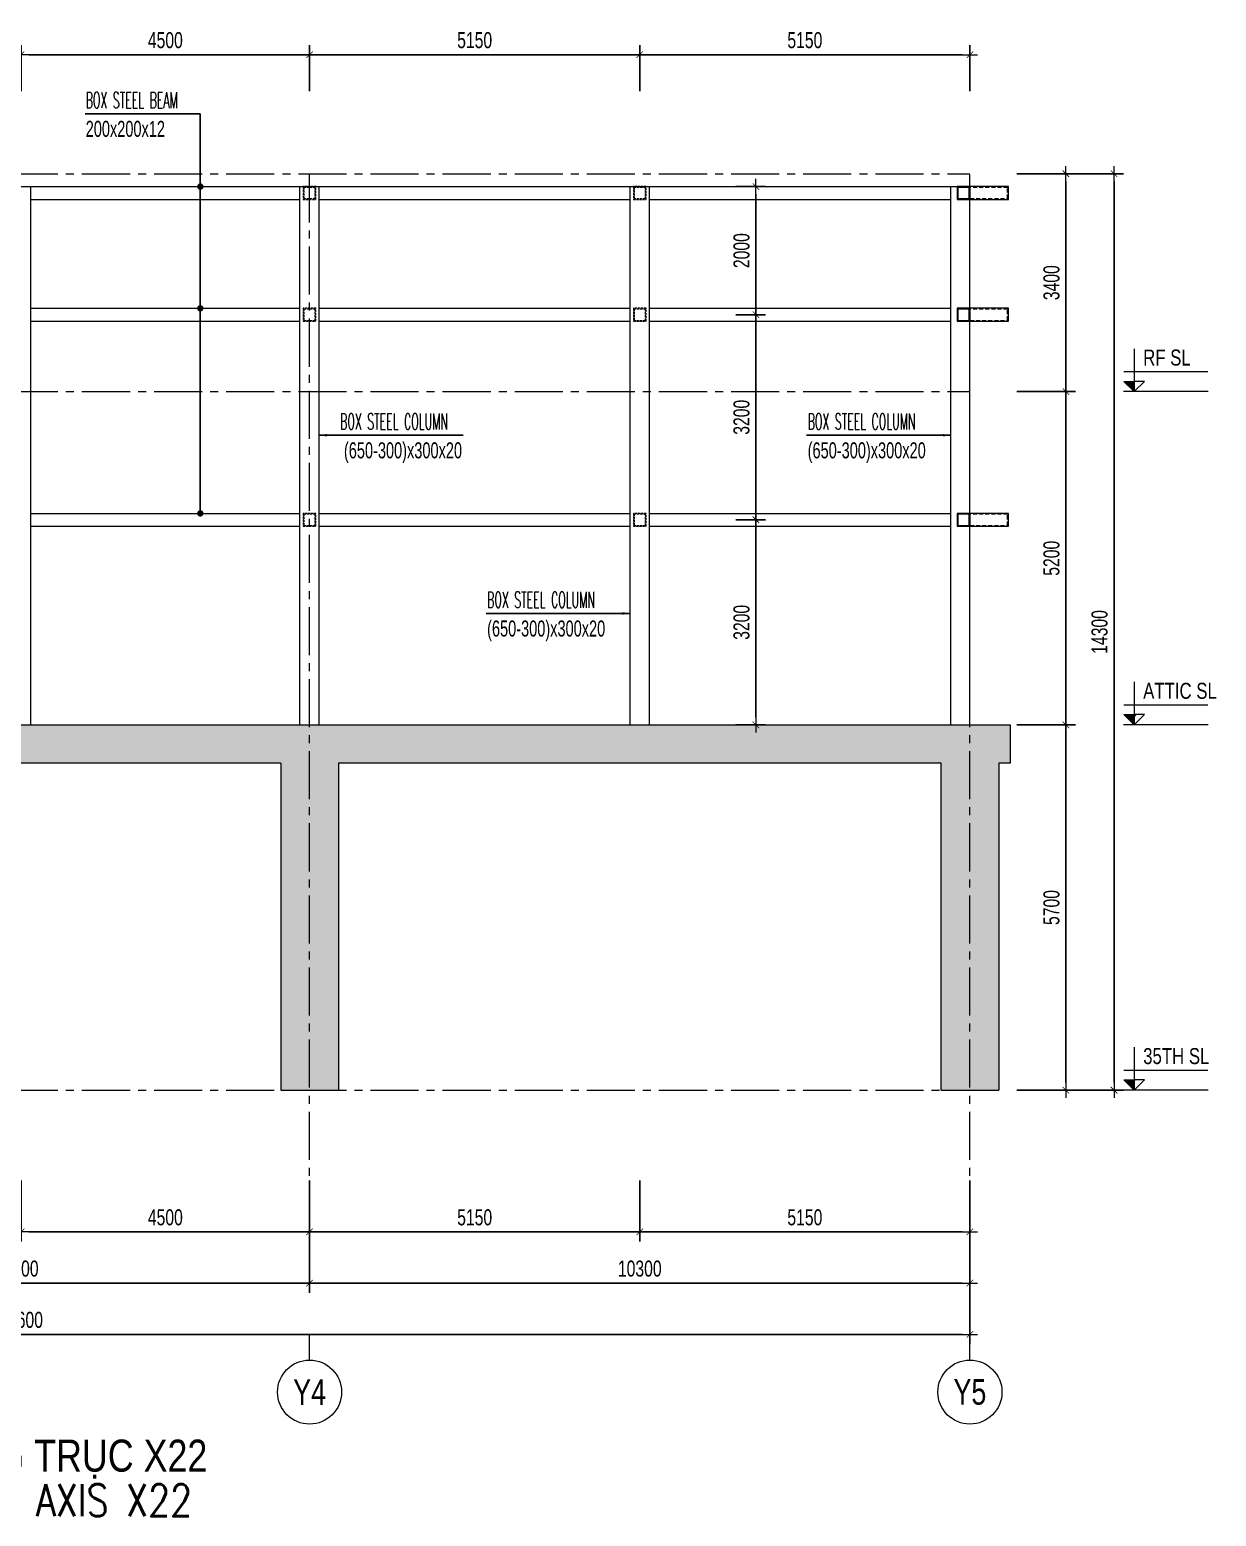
# Model space of a CAD drawing. Header units: millimetres. Extents: x 239606 to 395013, y -27979 to 24335.
# Drawn here: x 376506 to 395013, y 1139 to 24335 of the extents above; entities that cross this region are included whole.
import ezdxf
from ezdxf.enums import TextEntityAlignment as Align

# ---------------------------------------------------------------- set-up
doc = ezdxf.new("R2010")
doc.units = ezdxf.units.MM
doc.linetypes.add('CENTER2', pattern=[1.125, 0.75, -0.125, 0.125, -0.125])
doc.linetypes.add('HIDDEN2', pattern=[4.762499999999999, 3.175, -1.5875])
doc.layers.get('Defpoints').update_dxf_attribs({"color": 151, "lineweight": 9})
for name, color, linetype, lineweight in [('NDC_S_ANNO', 7, 'Continuous', 20), ('NDC_S_AXIS', 5, 'CENTER2', 13), ('NDC_S_CONTINUOUS', 3, 'Continuous', 20), ('NDC_S_DIM', 1, 'Continuous', 15), ('NDC_S_ENG TEXT', 2, 'Continuous', 20), ('NDC_S_ENG TITLE', 3, 'Continuous', 20), ('NDC_S_HATCH MATERIAL', 8, 'Continuous', 13), ('NDC_S_HIDDEN', 8, 'HIDDEN2', 13), ('NDC_S_SLAB', 2, 'Continuous', 20), ('NDC_S_SYMBOL', 1, 'Continuous', 15), ('NDC_S_TEXT SYMBOL', 7, 'Continuous', 20), ('NDC_S_VN TEXT', 7, 'Continuous', 20), ('NDC_S_VN TITLE', 6, 'Continuous', 35)]:
    doc.layers.add(name, color=color, linetype=linetype, lineweight=lineweight)
doc.styles.add('NDC_ANNO', font='', dxfattribs={"width": 0.8})
doc.styles.add('NDC_DIM', font='', dxfattribs={"width": 0.75})
doc.styles.add('NDC_EN TXT', font='romans.shx', dxfattribs={"width": 0.8})
doc.styles.add('NDC_VIE TXT', font='arial.ttf', dxfattribs={"width": 0.8})
doc.styles.get('NDC_ANNO').set_extended_font_data('Dotum')
doc.styles.get('NDC_DIM').set_extended_font_data('Dotum')
doc.dimstyles.new('NDC_dim_100', dxfattribs={"dimscale": 100, "dimtxt": 2.5, "dimasz": 1.2, "dimexe": 1.5, "dimexo": 2.5, "dimgap": 1, "dimtad": 1, "dimdec": 0, "dimzin": 0, "dimdsep": 46, "dimtxsty": 'NDC_DIM', "dimblk": 'DIMMARK', "dimcen": 0.09, "dimdle": 1.2, "dimclrd": 1, "dimclre": 1, "dimclrt": 3, "dimadec": 0, "dimazin": 0, "dimtfac": 1, "dimtdec": 0, "dimtix": 1, "dimtofl": 0, "dimtmove": 0, "dimatfit": 3, "dimfxl": 8, "dimfxlon": 1, "dimtolj": 1, "dimtzin": 0, "dimarcsym": 0})

# ---------------------------------------------------------------- blocks, each defined once
blk = doc.blocks.new('DIMMARK')
at = {"layer": 'NDC_S_DIM', "color": 1}
blk.add_line((-1.5, 0), (1, 0), dxfattribs=at)
at = {"layer": 'NDC_S_DIM', "color": 2, "const_width": 0.1}
blk.add_lwpolyline([(-0.4242640687119285, -0.4242640687119285), (0.4242640687119285, 0.4242640687119285)], dxfattribs=at)
blk = doc.blocks.new('*D40')
at = {"layer": 'Defpoints', "color": 0, "ltscale": 200, "transparency": 16777216}
for p in [(361570.659576489, 6923.913469672407), (391170.6595764891, 6923.913469672407), (391170.6595764891, 3977.077512230375)]:
    blk.add_point(p, dxfattribs=at)
at = {"layer": 'NDC_S_DIM', "color": 1, "lineweight": -2, "ltscale": 200, "transparency": 16777216}
for p, q in [((361570.659576489, 4777.077512230375), (361570.659576489, 3827.077512230375)), ((391170.6595764891, 4777.077512230375), (391170.6595764891, 3827.077512230375)), ((361690.659576489, 3977.077512230375), (391050.6595764891, 3977.077512230375))]:
    blk.add_line(p, q, dxfattribs=at)
at = {"layer": 'NDC_S_DIM', "color": 1, "lineweight": -2, "ltscale": 200, "transparency": 16777216, "xscale": 120, "yscale": 120, "zscale": 120, "rotation": 180}
blk.add_blockref('DIMMARK', (361570.659576489, 3977.077512230375), dxfattribs=at)
at = {"layer": 'NDC_S_DIM', "color": 1, "lineweight": -2, "ltscale": 200, "transparency": 16777216, "xscale": 120, "yscale": 120, "zscale": 120}
blk.add_blockref('DIMMARK', (391170.6595764891, 3977.077512230375), dxfattribs=at)
at = {"layer": 'NDC_S_DIM', "color": 3, "ltscale": 200, "transparency": 16777216, "insert": (376370.6595764891, 4202.247118743265), "char_height": 250, "attachment_point": 5, "style": 'NDC_DIM'}
blk.add_mtext('\\A1;29600', dxfattribs=at)
blk = doc.blocks.new('*D42')
at = {"layer": 'Defpoints', "color": 0, "ltscale": 200, "transparency": 16777216}
for p in [(371870.6595764891, 6923.913469672407), (380870.6595764891, 6923.913469672407), (380870.6595764891, 4777.077512230375)]:
    blk.add_point(p, dxfattribs=at)
at = {"layer": 'NDC_S_DIM', "color": 1, "lineweight": -2, "ltscale": 200, "transparency": 16777216}
for p, q in [((371870.6595764891, 5577.077512230375), (371870.6595764891, 4627.077512230375)), ((380870.6595764891, 5577.077512230375), (380870.6595764891, 4627.077512230375)), ((371990.6595764891, 4777.077512230375), (380750.6595764891, 4777.077512230375))]:
    blk.add_line(p, q, dxfattribs=at)
at = {"layer": 'NDC_S_DIM', "color": 1, "lineweight": -2, "ltscale": 200, "transparency": 16777216, "xscale": 120, "yscale": 120, "zscale": 120, "rotation": 180}
blk.add_blockref('DIMMARK', (371870.6595764891, 4777.077512230375), dxfattribs=at)
at = {"layer": 'NDC_S_DIM', "color": 1, "lineweight": -2, "ltscale": 200, "transparency": 16777216, "xscale": 120, "yscale": 120, "zscale": 120}
blk.add_blockref('DIMMARK', (380870.6595764891, 4777.077512230375), dxfattribs=at)
at = {"layer": 'NDC_S_DIM', "color": 3, "ltscale": 200, "transparency": 16777216, "insert": (376370.6595764891, 5002.247118743265), "char_height": 250, "attachment_point": 5, "style": 'NDC_DIM'}
blk.add_mtext('\\A1;9000', dxfattribs=at)
blk = doc.blocks.new('*D43')
at = {"layer": 'Defpoints', "color": 0, "ltscale": 200, "transparency": 16777216}
for p in [(380870.6595764891, 6923.913469672407), (391170.6595764891, 6923.913469672407), (391170.6595764891, 4777.077512230375)]:
    blk.add_point(p, dxfattribs=at)
at = {"layer": 'NDC_S_DIM', "color": 1, "lineweight": -2, "ltscale": 200, "transparency": 16777216}
for p, q in [((380870.6595764891, 5577.077512230375), (380870.6595764891, 4627.077512230375)), ((391170.6595764891, 5577.077512230375), (391170.6595764891, 4627.077512230375)), ((380990.6595764891, 4777.077512230375), (391050.6595764891, 4777.077512230375))]:
    blk.add_line(p, q, dxfattribs=at)
at = {"layer": 'NDC_S_DIM', "color": 1, "lineweight": -2, "ltscale": 200, "transparency": 16777216, "xscale": 120, "yscale": 120, "zscale": 120, "rotation": 180}
blk.add_blockref('DIMMARK', (380870.6595764891, 4777.077512230375), dxfattribs=at)
at = {"layer": 'NDC_S_DIM', "color": 1, "lineweight": -2, "ltscale": 200, "transparency": 16777216, "xscale": 120, "yscale": 120, "zscale": 120}
blk.add_blockref('DIMMARK', (391170.6595764891, 4777.077512230375), dxfattribs=at)
at = {"layer": 'NDC_S_DIM', "color": 3, "ltscale": 200, "transparency": 16777216, "insert": (386020.6595764891, 5002.247118743265), "char_height": 250, "attachment_point": 5, "style": 'NDC_DIM'}
blk.add_mtext('\\A1;10300', dxfattribs=at)
blk = doc.blocks.new('*U7')
at = {"layer": 'NDC_S_SYMBOL'}
blk.add_line((3.061616997868383e-16, 5), (4.286263797015736e-16, 9), dxfattribs=at)
blk.add_circle((0, 0), 5, dxfattribs=at)
at = {"layer": 'NDC_S_TEXT SYMBOL', "color": 7, "style": 'NDC_ANNO', "width": 0.8}
blk.add_attdef('GRID', text='', height=4, dxfattribs=at).set_placement((0, 0), align=Align.MIDDLE)
blk = doc.blocks.new('*D44')
at = {"layer": 'Defpoints', "color": 0, "ltscale": 100, "transparency": 16777216}
for p in [(391651.2394191764, 13488.05946461955), (392668.2301171768, 13488.05946461955), (391651.2394191764, 7788.05946461955)]:
    blk.add_point(p, dxfattribs=at)
at = {"layer": 'NDC_S_DIM', "color": 1, "lineweight": -2, "ltscale": 100, "transparency": 16777216}
for p, q in [((391901.2394191764, 13488.05946461955), (392818.2301171768, 13488.05946461955)), ((392668.2301171768, 7908.05946461955), (392668.2301171768, 13368.05946461955)), ((391901.2394191764, 7788.05946461955), (392818.2301171768, 7788.05946461955))]:
    blk.add_line(p, q, dxfattribs=at)
at = {"layer": 'NDC_S_DIM', "color": 1, "lineweight": -2, "ltscale": 100, "transparency": 16777216, "xscale": 120, "yscale": 120, "zscale": 120}
for p, rotation in [((392668.2301171768, 13488.05946461955), 90), ((392668.2301171768, 7788.05946461955), 270)]:
    blk.add_blockref('DIMMARK', p, dxfattribs=dict(at, rotation=rotation))
at = {"layer": 'NDC_S_DIM', "color": 3, "ltscale": 100, "transparency": 16777216, "insert": (392443.0605106638, 10638.05946461944), "char_height": 250, "attachment_point": 5, "rotation": 90, "style": 'NDC_DIM'}
blk.add_mtext('\\A1;5700', dxfattribs=at)
blk = doc.blocks.new('*D45')
at = {"layer": 'Defpoints', "color": 0, "ltscale": 100, "transparency": 16777216}
for p in [(391651.2394191764, 18688.05946461955), (392668.2301171768, 18688.05946461955), (391651.2394191764, 13488.05946461955)]:
    blk.add_point(p, dxfattribs=at)
at = {"layer": 'NDC_S_DIM', "color": 1, "lineweight": -2, "ltscale": 100, "transparency": 16777216}
for p, q in [((391901.2394191764, 18688.05946461955), (392818.2301171768, 18688.05946461955)), ((392668.2301171768, 13608.05946461955), (392668.2301171768, 18568.05946461955)), ((391901.2394191764, 13488.05946461955), (392818.2301171768, 13488.05946461955))]:
    blk.add_line(p, q, dxfattribs=at)
at = {"layer": 'NDC_S_DIM', "color": 1, "lineweight": -2, "ltscale": 100, "transparency": 16777216, "xscale": 120, "yscale": 120, "zscale": 120}
for p, rotation in [((392668.2301171768, 18688.05946461955), 90), ((392668.2301171768, 13488.05946461955), 270)]:
    blk.add_blockref('DIMMARK', p, dxfattribs=dict(at, rotation=rotation))
at = {"layer": 'NDC_S_DIM', "color": 3, "ltscale": 100, "transparency": 16777216, "insert": (392443.0605106638, 16088.05946461944), "char_height": 250, "attachment_point": 5, "rotation": 90, "style": 'NDC_DIM'}
blk.add_mtext('\\A1;5200', dxfattribs=at)
blk = doc.blocks.new('*D46')
at = {"layer": 'Defpoints', "color": 0, "ltscale": 100, "transparency": 16777216}
for p in [(391651.2394191764, 22088.05946461955), (392668.2301171768, 22088.05946461955), (391651.2394191764, 18688.05946461955)]:
    blk.add_point(p, dxfattribs=at)
at = {"layer": 'NDC_S_DIM', "color": 1, "lineweight": -2, "ltscale": 100, "transparency": 16777216}
for p, q in [((391901.2394191764, 22088.05946461955), (392818.2301171768, 22088.05946461955)), ((392668.2301171768, 18808.05946461955), (392668.2301171768, 21968.05946461955)), ((391901.2394191764, 18688.05946461955), (392818.2301171768, 18688.05946461955))]:
    blk.add_line(p, q, dxfattribs=at)
at = {"layer": 'NDC_S_DIM', "color": 1, "lineweight": -2, "ltscale": 100, "transparency": 16777216, "xscale": 120, "yscale": 120, "zscale": 120}
for p, rotation in [((392668.2301171768, 22088.05946461955), 90), ((392668.2301171768, 18688.05946461955), 270)]:
    blk.add_blockref('DIMMARK', p, dxfattribs=dict(at, rotation=rotation))
at = {"layer": 'NDC_S_DIM', "color": 3, "ltscale": 100, "transparency": 16777216, "insert": (392443.0605106638, 20388.05946461944), "char_height": 250, "attachment_point": 5, "rotation": 90, "style": 'NDC_DIM'}
blk.add_mtext('\\A1;3400', dxfattribs=at)
blk = doc.blocks.new('*D47')
at = {"layer": 'Defpoints', "color": 0, "ltscale": 100, "transparency": 16777216}
for p in [(391651.2394191764, 22088.05946461955), (393418.2301171769, 22088.05946461955), (391651.2394191764, 7788.05946461955)]:
    blk.add_point(p, dxfattribs=at)
at = {"layer": 'NDC_S_DIM', "color": 1, "lineweight": -2, "ltscale": 100, "transparency": 16777216}
for p, q in [((392618.2301171768, 22088.05946461955), (393568.2301171769, 22088.05946461955)), ((393418.2301171769, 7908.05946461955), (393418.2301171769, 21968.05946461955)), ((392618.2301171768, 7788.05946461955), (393568.2301171769, 7788.05946461955))]:
    blk.add_line(p, q, dxfattribs=at)
at = {"layer": 'NDC_S_DIM', "color": 1, "lineweight": -2, "ltscale": 100, "transparency": 16777216, "xscale": 120, "yscale": 120, "zscale": 120}
for p, rotation in [((393418.2301171769, 22088.05946461955), 90), ((393418.2301171769, 7788.05946461955), 270)]:
    blk.add_blockref('DIMMARK', p, dxfattribs=dict(at, rotation=rotation))
at = {"layer": 'NDC_S_DIM', "color": 3, "ltscale": 100, "transparency": 16777216, "insert": (393193.0605106639, 14938.05946461944), "char_height": 250, "attachment_point": 5, "rotation": 90, "style": 'NDC_DIM'}
blk.add_mtext('\\A1;14300', dxfattribs=at)
blk = doc.blocks.new('kata_block_CT')
at = {"layer": 'NDC_S_ANNO'}
blk.add_hatch(color=3, dxfattribs=at).paths.add_polyline_path([(0, 1.596954857557648), (-1.612010908633238, 1.596954857557648), (0, 0)])
at = {"layer": 'NDC_S_ANNO', "ltscale": 50}
h = blk.add_hatch(dxfattribs=at)
h.set_pattern_fill('ANSI31', color=256, scale=1.406250541793835, style=0)
h.set_pattern_definition([(45.00000000000001, (0, 5.456968210637569e-12), (-3.157122508925224, 3.157122508925225), [])])
h.paths.add_polyline_path([(0, 1.596954857557648), (0, 0), (1.612010908924276, 1.596954857557648)])
for p, q in [((-1.592704896858777, 3.140833880479477), (11.46947077315417, 3.140833880479477)), ((11.56125648126181, 5.456968210637569e-12), (-1.63869572513795, 5.456968210637569e-12))]:
    blk.add_line(p, q, dxfattribs=at)
for points in [[(0, 6.69495074864426), (0, 0)], [(0, 0), (-1.612010908924276, 1.596954857557648), (0, 1.596954857557648)], [(0, 0), (1.612010908924276, 1.596954857557648), (0, 1.596954857557648)]]:
    blk.add_lwpolyline(points, dxfattribs=at)
at = {"layer": 'NDC_S_ANNO', "color": 8, "ltscale": 50}
blk.add_lwpolyline([(0, 0), (-1.612010908633238, 1.596954857557648), (0, 1.596954857557648)], dxfattribs=at)
at = {"layer": 'NDC_S_TEXT SYMBOL', "color": 3, "style": 'NDC_ANNO', "width": 0.8}
blk.add_attdef('CT', (1.409564409346785, 4.068271311703938), '', height=2.5, dxfattribs=at)
blk = doc.blocks.new('Drawing name_symbol')
at = {"layer": 'NDC_S_ENG TITLE', "style": 'NDC_EN TXT', "width": 0.8}
blk.add_attdef('SECTDET1', text='', height=5, dxfattribs=at).set_placement((0, 1.011264427095739), align=Align.CENTER)
at = {"layer": 'NDC_S_TEXT SYMBOL', "lineweight": 25, "style": 'NDC_ANNO', "width": 0.8}
blk.add_attdef('SSCALE', text='', height=2.5, dxfattribs=at).set_placement((0, -3.998868953555331), align=Align.CENTER)
at = {"layer": 'NDC_S_VN TITLE', "style": 'NDC_VIE TXT', "width": 0.8}
blk.add_attdef('SECTDET2', text='', height=5, dxfattribs=at).set_placement((0, 7.970649532882817), align=Align.CENTER)
blk = doc.blocks.new('*D51')
at = {"layer": 'Defpoints', "color": 0, "ltscale": 100, "transparency": 16777216}
for p in [(376370.6595764891, 6923.913469672407), (380870.6595764891, 6923.913469672407), (380870.6595764891, 5577.077512230375)]:
    blk.add_point(p, dxfattribs=at)
at = {"layer": 'NDC_S_DIM', "color": 1, "lineweight": -2, "ltscale": 100, "transparency": 16777216}
for p, q in [((376370.6595764891, 6377.077512230375), (376370.6595764891, 5427.077512230375)), ((380870.6595764891, 6377.077512230375), (380870.6595764891, 5427.077512230375)), ((376490.6595764891, 5577.077512230375), (380750.6595764891, 5577.077512230375))]:
    blk.add_line(p, q, dxfattribs=at)
at = {"layer": 'NDC_S_DIM', "color": 1, "lineweight": -2, "ltscale": 100, "transparency": 16777216, "xscale": 120, "yscale": 120, "zscale": 120, "rotation": 180}
blk.add_blockref('DIMMARK', (376370.6595764891, 5577.077512230375), dxfattribs=at)
at = {"layer": 'NDC_S_DIM', "color": 1, "lineweight": -2, "ltscale": 100, "transparency": 16777216, "xscale": 120, "yscale": 120, "zscale": 120}
blk.add_blockref('DIMMARK', (380870.6595764891, 5577.077512230375), dxfattribs=at)
at = {"layer": 'NDC_S_DIM', "color": 3, "ltscale": 100, "transparency": 16777216, "insert": (378620.6595764891, 5802.247118743265), "char_height": 250, "attachment_point": 5, "style": 'NDC_DIM'}
blk.add_mtext('\\A1;4500', dxfattribs=at)
blk = doc.blocks.new('*D52')
at = {"layer": 'Defpoints', "color": 0, "ltscale": 100, "transparency": 16777216}
for p in [(380870.6595764891, 6923.913469672407), (386020.6595764891, 6923.913469672407), (386020.6595764891, 5577.077512230375)]:
    blk.add_point(p, dxfattribs=at)
at = {"layer": 'NDC_S_DIM', "color": 1, "lineweight": -2, "ltscale": 100, "transparency": 16777216}
for p, q in [((380870.6595764891, 6377.077512230375), (380870.6595764891, 5427.077512230375)), ((386020.6595764891, 6377.077512230375), (386020.6595764891, 5427.077512230375)), ((380990.6595764891, 5577.077512230375), (385900.6595764891, 5577.077512230375))]:
    blk.add_line(p, q, dxfattribs=at)
at = {"layer": 'NDC_S_DIM', "color": 1, "lineweight": -2, "ltscale": 100, "transparency": 16777216, "xscale": 120, "yscale": 120, "zscale": 120, "rotation": 180}
blk.add_blockref('DIMMARK', (380870.6595764891, 5577.077512230375), dxfattribs=at)
at = {"layer": 'NDC_S_DIM', "color": 1, "lineweight": -2, "ltscale": 100, "transparency": 16777216, "xscale": 120, "yscale": 120, "zscale": 120}
blk.add_blockref('DIMMARK', (386020.6595764891, 5577.077512230375), dxfattribs=at)
at = {"layer": 'NDC_S_DIM', "color": 3, "ltscale": 100, "transparency": 16777216, "insert": (383445.6595764891, 5802.247118743265), "char_height": 250, "attachment_point": 5, "style": 'NDC_DIM'}
blk.add_mtext('\\A1;5150', dxfattribs=at)
blk = doc.blocks.new('*D53')
at = {"layer": 'Defpoints', "color": 0, "ltscale": 100, "transparency": 16777216}
for p in [(386020.6595764891, 6923.913469672407), (391170.6595764891, 6923.913469672407), (391170.6595764891, 5577.077512230375)]:
    blk.add_point(p, dxfattribs=at)
at = {"layer": 'NDC_S_DIM', "color": 1, "lineweight": -2, "ltscale": 100, "transparency": 16777216}
for p, q in [((386020.6595764891, 6377.077512230375), (386020.6595764891, 5427.077512230375)), ((391170.6595764891, 6377.077512230375), (391170.6595764891, 5427.077512230375)), ((386140.6595764891, 5577.077512230375), (391050.6595764891, 5577.077512230375))]:
    blk.add_line(p, q, dxfattribs=at)
at = {"layer": 'NDC_S_DIM', "color": 1, "lineweight": -2, "ltscale": 100, "transparency": 16777216, "xscale": 120, "yscale": 120, "zscale": 120, "rotation": 180}
blk.add_blockref('DIMMARK', (386020.6595764891, 5577.077512230375), dxfattribs=at)
at = {"layer": 'NDC_S_DIM', "color": 1, "lineweight": -2, "ltscale": 100, "transparency": 16777216, "xscale": 120, "yscale": 120, "zscale": 120}
blk.add_blockref('DIMMARK', (391170.6595764891, 5577.077512230375), dxfattribs=at)
at = {"layer": 'NDC_S_DIM', "color": 3, "ltscale": 100, "transparency": 16777216, "insert": (388595.6595764891, 5802.247118743265), "char_height": 250, "attachment_point": 5, "style": 'NDC_DIM'}
blk.add_mtext('\\A1;5150', dxfattribs=at)
blk = doc.blocks.new('*D54')
at = {"layer": 'Defpoints', "color": 0, "ltscale": 100, "transparency": 16777216}
for p in [(387270.1201986858, 16688.05946461956), (387833.266619965, 16688.05946461956), (387270.1201986858, 13488.05946461956)]:
    blk.add_point(p, dxfattribs=at)
at = {"layer": 'NDC_S_DIM', "color": 1, "lineweight": -2, "ltscale": 100, "transparency": 16777216}
for p, q in [((387520.1201986858, 16688.05946461956), (387983.266619965, 16688.05946461956)), ((387833.266619965, 13608.05946461956), (387833.266619965, 16568.05946461956)), ((387520.1201986858, 13488.05946461956), (387983.266619965, 13488.05946461956))]:
    blk.add_line(p, q, dxfattribs=at)
at = {"layer": 'NDC_S_DIM', "color": 1, "lineweight": -2, "ltscale": 100, "transparency": 16777216, "xscale": 120, "yscale": 120, "zscale": 120}
for p, rotation in [((387833.266619965, 16688.05946461956), 90), ((387833.266619965, 13488.05946461956), 270)]:
    blk.add_blockref('DIMMARK', p, dxfattribs=dict(at, rotation=rotation))
at = {"layer": 'NDC_S_DIM', "color": 3, "ltscale": 100, "transparency": 16777216, "insert": (387608.097013452, 15088.05946461945), "char_height": 250, "attachment_point": 5, "rotation": 90, "style": 'NDC_DIM'}
blk.add_mtext('\\A1;3200', dxfattribs=at)
blk = doc.blocks.new('*D55')
at = {"layer": 'Defpoints', "color": 0, "ltscale": 100, "transparency": 16777216}
for p in [(387270.1201986858, 19888.05946461955), (387833.2666199651, 19888.05946461955), (387270.1201986858, 16688.05946461956)]:
    blk.add_point(p, dxfattribs=at)
at = {"layer": 'NDC_S_DIM', "color": 1, "lineweight": -2, "ltscale": 100, "transparency": 16777216}
for p, q in [((387520.1201986858, 19888.05946461955), (387983.2666199651, 19888.05946461955)), ((387833.2666199651, 16808.05946461956), (387833.2666199651, 19768.05946461955)), ((387520.1201986858, 16688.05946461956), (387983.2666199651, 16688.05946461956))]:
    blk.add_line(p, q, dxfattribs=at)
at = {"layer": 'NDC_S_DIM', "color": 1, "lineweight": -2, "ltscale": 100, "transparency": 16777216, "xscale": 120, "yscale": 120, "zscale": 120}
for p, rotation in [((387833.2666199651, 19888.05946461955), 90), ((387833.2666199651, 16688.05946461956), 270)]:
    blk.add_blockref('DIMMARK', p, dxfattribs=dict(at, rotation=rotation))
at = {"layer": 'NDC_S_DIM', "color": 3, "ltscale": 100, "transparency": 16777216, "insert": (387608.0970134521, 18288.05946461944), "char_height": 250, "attachment_point": 5, "rotation": 90, "style": 'NDC_DIM'}
blk.add_mtext('\\A1;3200', dxfattribs=at)
blk = doc.blocks.new('*D56')
at = {"layer": 'Defpoints', "color": 0, "ltscale": 100, "transparency": 16777216}
for p in [(387270.1201986858, 21888.05946461956), (387833.2666199652, 21888.05946461956), (387270.1201986858, 19888.05946461956)]:
    blk.add_point(p, dxfattribs=at)
at = {"layer": 'NDC_S_DIM', "color": 1, "lineweight": -2, "ltscale": 100, "transparency": 16777216}
for p, q in [((387520.1201986858, 21888.05946461956), (387983.2666199652, 21888.05946461956)), ((387833.2666199652, 20008.05946461956), (387833.2666199652, 21768.05946461956)), ((387520.1201986858, 19888.05946461956), (387983.2666199652, 19888.05946461956))]:
    blk.add_line(p, q, dxfattribs=at)
at = {"layer": 'NDC_S_DIM', "color": 1, "lineweight": -2, "ltscale": 100, "transparency": 16777216, "xscale": 120, "yscale": 120, "zscale": 120}
for p, rotation in [((387833.2666199652, 21888.05946461956), 90), ((387833.2666199652, 19888.05946461956), 270)]:
    blk.add_blockref('DIMMARK', p, dxfattribs=dict(at, rotation=rotation))
at = {"layer": 'NDC_S_DIM', "color": 3, "ltscale": 100, "transparency": 16777216, "insert": (387608.0970134523, 20888.05946461944), "char_height": 250, "attachment_point": 5, "rotation": 90, "style": 'NDC_DIM'}
blk.add_mtext('\\A1;2000', dxfattribs=at)
blk = doc.blocks.new('*D60')
at = {"layer": 'Defpoints', "color": 0, "ltscale": 100, "transparency": 16777216}
for p in [(380870.6595764891, 23946.18287685138), (376370.6595764891, 23125.72427035074), (380870.6595764891, 23125.72427035074)]:
    blk.add_point(p, dxfattribs=at)
at = {"layer": 'NDC_S_DIM', "color": 1, "lineweight": -2, "ltscale": 100, "transparency": 16777216}
for p, q in [((376370.6595764891, 23375.72427035074), (376370.6595764891, 24096.18287685138)), ((376490.6595764891, 23946.18287685138), (380750.6595764891, 23946.18287685138)), ((380870.6595764891, 23375.72427035074), (380870.6595764891, 24096.18287685138))]:
    blk.add_line(p, q, dxfattribs=at)
at = {"layer": 'NDC_S_DIM', "color": 1, "lineweight": -2, "ltscale": 100, "transparency": 16777216, "xscale": 120, "yscale": 120, "zscale": 120, "rotation": 180}
blk.add_blockref('DIMMARK', (376370.6595764891, 23946.18287685138), dxfattribs=at)
at = {"layer": 'NDC_S_DIM', "color": 1, "lineweight": -2, "ltscale": 100, "transparency": 16777216, "xscale": 120, "yscale": 120, "zscale": 120}
blk.add_blockref('DIMMARK', (380870.6595764891, 23946.18287685138), dxfattribs=at)
at = {"layer": 'NDC_S_DIM', "color": 3, "ltscale": 100, "transparency": 16777216, "insert": (378620.6595764891, 24171.35248336427), "char_height": 250, "attachment_point": 5, "style": 'NDC_DIM'}
blk.add_mtext('\\A1;4500', dxfattribs=at)
blk = doc.blocks.new('*D61')
at = {"layer": 'Defpoints', "color": 0, "ltscale": 100, "transparency": 16777216}
for p in [(386020.6595764891, 23946.18287685138), (380870.6595764891, 23125.72427035074), (386020.6595764891, 23125.72427035074)]:
    blk.add_point(p, dxfattribs=at)
at = {"layer": 'NDC_S_DIM', "color": 1, "lineweight": -2, "ltscale": 100, "transparency": 16777216}
for p, q in [((380870.6595764891, 23375.72427035074), (380870.6595764891, 24096.18287685138)), ((380990.6595764891, 23946.18287685138), (385900.6595764891, 23946.18287685138)), ((386020.6595764891, 23375.72427035074), (386020.6595764891, 24096.18287685138))]:
    blk.add_line(p, q, dxfattribs=at)
at = {"layer": 'NDC_S_DIM', "color": 1, "lineweight": -2, "ltscale": 100, "transparency": 16777216, "xscale": 120, "yscale": 120, "zscale": 120, "rotation": 180}
blk.add_blockref('DIMMARK', (380870.6595764891, 23946.18287685138), dxfattribs=at)
at = {"layer": 'NDC_S_DIM', "color": 1, "lineweight": -2, "ltscale": 100, "transparency": 16777216, "xscale": 120, "yscale": 120, "zscale": 120}
blk.add_blockref('DIMMARK', (386020.6595764891, 23946.18287685138), dxfattribs=at)
at = {"layer": 'NDC_S_DIM', "color": 3, "ltscale": 100, "transparency": 16777216, "insert": (383445.6595764891, 24171.35248336427), "char_height": 250, "attachment_point": 5, "style": 'NDC_DIM'}
blk.add_mtext('\\A1;5150', dxfattribs=at)
blk = doc.blocks.new('*D62')
at = {"layer": 'Defpoints', "color": 0, "ltscale": 100, "transparency": 16777216}
for p in [(391170.6595764891, 23946.18287685138), (386020.6595764891, 23125.72427035074), (391170.6595764891, 23125.72427035074)]:
    blk.add_point(p, dxfattribs=at)
at = {"layer": 'NDC_S_DIM', "color": 1, "lineweight": -2, "ltscale": 100, "transparency": 16777216}
for p, q in [((386020.6595764891, 23375.72427035074), (386020.6595764891, 24096.18287685138)), ((386140.6595764891, 23946.18287685138), (391050.6595764891, 23946.18287685138)), ((391170.6595764891, 23375.72427035074), (391170.6595764891, 24096.18287685138))]:
    blk.add_line(p, q, dxfattribs=at)
at = {"layer": 'NDC_S_DIM', "color": 1, "lineweight": -2, "ltscale": 100, "transparency": 16777216, "xscale": 120, "yscale": 120, "zscale": 120, "rotation": 180}
blk.add_blockref('DIMMARK', (386020.6595764891, 23946.18287685138), dxfattribs=at)
at = {"layer": 'NDC_S_DIM', "color": 1, "lineweight": -2, "ltscale": 100, "transparency": 16777216, "xscale": 120, "yscale": 120, "zscale": 120}
blk.add_blockref('DIMMARK', (391170.6595764891, 23946.18287685138), dxfattribs=at)
at = {"layer": 'NDC_S_DIM', "color": 3, "ltscale": 100, "transparency": 16777216, "insert": (388595.6595764891, 24171.35248336427), "char_height": 250, "attachment_point": 5, "style": 'NDC_DIM'}
blk.add_mtext('\\A1;5150', dxfattribs=at)

msp = doc.modelspace()

# ---------------------------------------------------------------- hatches: boundary and pattern name
at = {"layer": 'NDC_S_HATCH MATERIAL', "ltscale": 100}
h = msp.add_hatch(dxfattribs=at)
h.set_pattern_fill('BT-01', color=256, scale=50, pattern_type=2)
h.set_pattern_definition([(49.99999999999999, (29084.11664008582, 0), (358.6300913003767, -31.37606749129755), [37.5, -412.5]), (355, (29084.11664008582, 0), (-69.3756668065, 376.0960668500059), [30, -330]), (100.4514, (29114.00248008582, -2.61467), (289.2546908570108, 344.7197710304768), [31.870095, -350.571056]), (46.18420000000002, (29084.11664008582, 100), (533.6205243128222, -82.75950716450905), [56.24999999999996, -618.7499999999994]), (96.6356, (29128.58501258582, 93.1033465), (467.3313527743517, 487.0589354502209), [47.805144, -525.8565]), (351.1842, (29084.11664008582, 100), (467.3309725668136, 487.0593004626623), [45, -495]), (21, (29134.11664008582, 75), (298.4535260592309, -201.3094453326694), [37.5, -412.5]), (326.0000000000001, (29134.11664008582, 75), (121.6576659607909, 362.5750225234265), [30, -330]), (71.4514, (29158.98775658582, 58.224197), (420.111314290745, 161.2652483549762), [31.870095, -350.571056]), (37.50000000000001, (29084.11664008582, 0), (6.079927658645334, 166.4469269156558), [0, -326, 0, -335, 0, -331.25]), (7.499999999999999, (29084.11664008582, 0), (131.5347687210743, 197.2058559411801), [0, -191, 0, -318.5, 0, -126.25]), (327.5, (28972.61664008582, 0), (266.9112180862045, -11.27743586718988), [0, -125, 0, -390, 0, -517.5]), (317.5, (28922.61664008582, 0), (291.5930846711931, 50.05249116615887), [0, -162.5, 0, -259, 0, -367.5]), (45, (29084.11664008582, 0), (-150.2601910021413, 150.2601910021414), []), (45, (29084.11664008582, 61.25000000000001), (-150.2601910021413, 150.2601910021414), [])])
h.paths.add_polyline_path([(372320.6595764891, 12888.05946461955), (380420.6595764891, 12888.05946461955), (380420.6595764891, 7788.05946461955), (381320.6595764891, 7788.059464619549), (381320.6595764891, 12888.05946461955), (390720.6595764891, 12888.05946461955), (390720.6595764891, 7788.05946461955), (391620.6595764891, 7788.05946461955), (391620.6595764891, 12888.05946461955), (391800.6595764891, 12888.05946461955), (391800.6595764891, 13488.05946461955), (360940.659576489, 13488.05946461955), (360940.659576489, 12888.05946461955), (361120.6595764889, 12888.05946461955), (361120.6595764889, 7788.059464619546), (362020.6595764889, 7788.059464619545), (362020.6595764889, 12888.05946461955), (371420.6595764891, 12888.05946461955), (371420.6595764891, 7788.059464619546), (372320.6595764891, 7788.059464619548)])

# ---------------------------------------------------------------- linework, layer by layer
at = {"layer": 'NDC_S_AXIS', "ltscale": 1000}
for p, q in [((361570.659576489, 22088.05946461955), (391170.6595764891, 22088.05946461955)), ((380870.6595764891, 5577.077512230375), (380870.6595764891, 22088.05946461955)), ((391170.6595764891, 5577.077512230375), (391170.6595764891, 22088.05946461955)), ((361570.659576489, 18688.05946461955), (391170.6595764891, 18688.05946461955)), ((361570.659576489, 13488.05946461955), (391170.6595764891, 13488.05946461955)), ((361570.659576489, 7788.059464619546), (391170.6595764891, 7788.059464619546))]:
    msp.add_line(p, q, dxfattribs=at)
at = {"layer": 'NDC_S_CONTINUOUS', "ltscale": 100}
for p, q in [((361570.659576489, 21888.05946461955), (391170.6595764891, 21888.05946461955)), ((376520.6595764891, 13488.05946461954), (376520.6595764891, 21888.05946461955)), ((380720.6595764891, 13488.05946461954), (380720.6595764889, 21888.05946461955)), ((381020.6595764891, 13488.05946461954), (381020.6595764889, 21888.05946461955)), ((385870.6595764891, 13488.05946461954), (385870.6595764893, 21888.05946461955)), ((386170.6595764891, 13488.05946461954), (386170.6595764891, 21888.05946461955)), ((390870.6595764891, 13488.05946461954), (390870.6595764888, 21888.05946461955)), ((391170.6595764891, 13488.05946461954), (391170.6595764891, 21888.05946461955)), ((380420.6595764891, 12888.05946461955), (380420.6595764891, 7788.059464619546)), ((381320.6595764891, 12888.05946461955), (381320.6595764891, 7788.059464619546)), ((391620.6595764891, 12888.05946461955), (391620.6595764891, 7788.05946461955)), ((380420.659576489, 7788.05946461955), (381320.6595764891, 7788.059464619549)), ((390720.6595764891, 7788.05946461955), (391620.6595764891, 7788.05946461955))]:
    msp.add_line(p, q, dxfattribs=at)
for points in [[(361120.659576489, 12888.05946461955), (360940.659576489, 12888.05946461955), (360940.659576489, 13488.05946461955), (391800.6595764891, 13488.05946461955), (391800.6595764891, 12888.05946461955), (391620.6595764891, 12888.05946461955)], [(380420.6595764891, 12888.05946461955), (372320.6595764891, 12888.05946461955)], [(390720.6595764891, 7788.059464619546), (390720.6595764891, 12888.05946461955), (381320.6595764891, 12888.05946461955)]]:
    msp.add_lwpolyline(points, dxfattribs=at)
at = {"layer": 'NDC_S_ENG TEXT', "ltscale": 100}
for p, q in [((376520.6595764891, 21688.05946461954), (380720.6595764889, 21688.05946461954)), ((381020.6595764889, 21688.05946461954), (385870.6595764893, 21688.05946461954)), ((386170.6595764891, 21688.05946461954), (390870.6595764888, 21688.05946461954))]:
    msp.add_line(p, q, dxfattribs=at)
at = {"layer": 'NDC_S_HATCH MATERIAL', "ltscale": 1000}
for points in [[(391170.6595764891, 21688.05946461955), (391770.6595764891, 21688.05946461955), (391770.6595764891, 21888.05946461955), (391170.6595764891, 21888.05946461955)], [(391170.6595764891, 19788.05946461955), (391770.6595764891, 19788.05946461955), (391770.6595764891, 19988.05946461955), (391170.6595764891, 19988.05946461955)], [(391170.6595764891, 16588.05946462014), (391770.6595764891, 16588.05946462014), (391770.6595764891, 16788.05946462014), (391170.6595764891, 16788.05946462014)]]:
    msp.add_lwpolyline(points, close=True, dxfattribs=at)
at = {"layer": 'NDC_S_HIDDEN', "ltscale": 10, "elevation": -1.410320197076039e-09}
for points in [[(380770.6595764891, 21688.05946461997), (380970.6595764891, 21688.05946461997), (380970.6595764891, 21888.05946461997), (380770.6595764891, 21888.05946461997)], [(380782.6595764891, 21700.05946461997), (380958.6595764891, 21700.05946461997), (380958.6595764891, 21876.05946461997), (380782.6595764891, 21876.05946461997)], [(385920.6595764893, 21688.05946461918), (386120.6595764893, 21688.05946461918), (386120.6595764893, 21888.05946461918), (385920.6595764893, 21888.05946461918)], [(385932.6595764893, 21700.05946461918), (386108.6595764893, 21700.05946461918), (386108.6595764893, 21876.05946461918), (385932.6595764893, 21876.05946461918)], [(380770.6595764891, 19788.05946461998), (380970.6595764891, 19788.05946461998), (380970.6595764891, 19988.05946461998), (380770.6595764891, 19988.05946461998)], [(380782.6595764891, 19800.05946461998), (380958.6595764891, 19800.05946461998), (380958.6595764891, 19976.05946461998), (380782.6595764891, 19976.05946461998)], [(385920.6595764893, 19788.05946461918), (386120.6595764893, 19788.05946461918), (386120.6595764893, 19988.05946461918), (385920.6595764893, 19988.05946461918)], [(385932.6595764893, 19800.05946461918), (386108.6595764893, 19800.05946461918), (386108.6595764893, 19976.05946461918), (385932.6595764893, 19976.05946461918)], [(380770.6595764891, 16588.05946461998), (380970.6595764891, 16588.05946461998), (380970.6595764891, 16788.05946461998), (380770.6595764891, 16788.05946461998)], [(380782.6595764891, 16600.05946461998), (380958.6595764891, 16600.05946461998), (380958.6595764891, 16776.05946461998), (380782.6595764891, 16776.05946461998)], [(385920.6595764893, 16588.05946461918), (386120.6595764893, 16588.05946461918), (386120.6595764893, 16788.05946461918), (385920.6595764893, 16788.05946461918)], [(385932.6595764893, 16600.05946461918), (386108.6595764893, 16600.05946461918), (386108.6595764893, 16776.05946461918), (385932.6595764893, 16776.05946461918)]]:
    msp.add_lwpolyline(points, close=True, dxfattribs=at)
at = {"layer": 'NDC_S_HIDDEN', "ltscale": 20}
for points in [[(391170.6595764891, 21700.05946461955), (391758.6595764891, 21700.05946461955), (391758.6595764891, 21876.05946461955), (391170.6595764891, 21876.05946461955)], [(391170.6595764891, 19800.05946461955), (391758.6595764891, 19800.05946461955), (391758.6595764891, 19976.05946461955), (391170.6595764891, 19976.05946461955)], [(391170.6595764891, 16600.05946462014), (391758.6595764891, 16600.05946462014), (391758.6595764891, 16776.05946462014), (391170.6595764891, 16776.05946462014)]]:
    msp.add_lwpolyline(points, close=True, dxfattribs=at)
at = {"layer": 'NDC_S_SLAB', "ltscale": 1000}
for p, q in [((376520.6595764891, 19988.05946461956), (380720.6595764889, 19988.05946461956)), ((381020.6595764889, 19988.05946461956), (385870.6595764892, 19988.05946461956)), ((386170.6595764891, 19988.05946461956), (390870.6595764889, 19988.05946461955)), ((376520.6595764891, 19788.05946461957), (380720.6595764889, 19788.05946461957)), ((381020.6595764889, 19788.05946461957), (385870.6595764892, 19788.05946461957)), ((386170.6595764891, 19788.05946461957), (390870.6595764889, 19788.05946461958)), ((376520.6595764891, 16788.05946461956), (380720.6595764891, 16788.05946461956)), ((381020.6595764891, 16788.05946461956), (385870.6595764892, 16788.05946461956)), ((386170.6595764891, 16788.05946461956), (390870.659576489, 16788.05946461956)), ((376520.6595764891, 16588.05946461955), (380720.6595764891, 16588.05946461955)), ((381020.6595764891, 16588.05946461955), (385870.6595764892, 16588.05946461955)), ((386170.6595764891, 16588.05946461955), (390870.659576489, 16588.05946461955))]:
    msp.add_line(p, q, dxfattribs=at)
for points in [[(390970.6595764891, 21688.05946461955), (391170.6595764891, 21688.05946461955), (391170.6595764891, 21888.05946461955), (390970.6595764891, 21888.05946461955)], [(390982.6595764891, 21700.05946461955), (391158.6595764891, 21700.05946461955), (391158.6595764891, 21876.05946461955), (390982.6595764891, 21876.05946461955)], [(390970.6595764891, 19788.05946461955), (391170.6595764891, 19788.05946461955), (391170.6595764891, 19988.05946461955), (390970.6595764891, 19988.05946461955)], [(390982.6595764891, 19800.05946461955), (391158.6595764891, 19800.05946461955), (391158.6595764891, 19976.05946461955), (390982.6595764891, 19976.05946461955)], [(390970.6595764891, 16588.05946461956), (391170.6595764891, 16588.05946461956), (391170.6595764891, 16788.05946461956), (390970.6595764891, 16788.05946461956)], [(390982.6595764891, 16600.05946461956), (391158.6595764891, 16600.05946461956), (391158.6595764891, 16776.05946461956), (390982.6595764891, 16776.05946461956)]]:
    msp.add_lwpolyline(points, close=True, dxfattribs=at)

# ---------------------------------------------------------------- block references
at = {"layer": 'NDC_S_ANNO'}
ref = msp.add_blockref('Drawing name_symbol', (376320.9162428294, 1037.850583438194), dxfattribs=dict(at, xscale=100, yscale=100, zscale=100))
ref.add_attrib('SECTDET1', 'ELEVATION AXIS X22', dxfattribs={"layer": 'NDC_S_ENG TITLE', "height": 499.9999999999999, "style": 'NDC_EN TXT', "width": 0.7999999999999999}).set_placement((376320.9162428294, 1138.977026147768), align=Align.CENTER)
ref.add_attrib('SECTDET2', 'MẶT ĐỨNG TRỤC X22', dxfattribs={"layer": 'NDC_S_VN TITLE', "height": 499.9999999999999, "style": 'NDC_VIE TXT', "width": 0.7999999999999999}).set_placement((376320.9162428294, 1834.915536726476), align=Align.CENTER)
at = {"layer": 'NDC_S_AXIS', "xscale": 100, "yscale": 100, "zscale": 100}
for p, values in [((380870.6595764891, 3077.077512230375), {'GRID': 'Y4'}), ((391170.6595764891, 3077.07751223036), {'GRID': 'Y5'})]:
    msp.add_blockref('*U7', p, dxfattribs=at).add_auto_attribs(values)
at = {"layer": 'NDC_S_VN TEXT', "xscale": 100, "yscale": 100, "zscale": 100}
for p, values in [((393732.09968969, 18688.059464619), {'CT': 'RF SL'}), ((393732.09968969, 13488.059464619), {'CT': 'ATTIC SL'}), ((393732.09968969, 7788.059464619), {'CT': '35TH SL'})]:
    msp.add_blockref('kata_block_CT', p, dxfattribs=at).add_auto_attribs(values)

# ---------------------------------------------------------------- texts
at = {"layer": 'NDC_S_ENG TEXT'}
for s, style, width, p in [('BOX STEEL BEAM', 'NDC_EN TXT', 0.5, (377378.4338498711, 23112.83488731624)), ('200x200x12', 'NDC_VIE TXT', 0.65, (377378.4338498711, 22663.80267522032)), ('BOX STEEL COLUMN', 'NDC_EN TXT', 0.5, (381346.9208735436, 18096.27995126153)), ('BOX STEEL COLUMN', 'NDC_EN TXT', 0.5, (388639.6363746728, 18096.27995126193)), ('(650-300)x300x20', 'NDC_VIE TXT', 0.65, (381406.2104044992, 17647.24773916561)), ('(650-300)x300x20', 'NDC_VIE TXT', 0.65, (388639.6363746728, 17647.24773916601)), ('BOX STEEL COLUMN', 'NDC_EN TXT', 0.5, (383639.6363746729, 15315.88433809613)), ('(650-300)x300x20', 'NDC_VIE TXT', 0.65, (383639.6363746729, 14866.85212600021))]:
    msp.add_text(s, height=250, dxfattribs=dict(at, style=style, width=width)).set_placement(p)

# ---------------------------------------------------------------- dimensions: what is measured, and where the dimension line sits
at = {"layer": 'NDC_S_DIM', "ltscale": 100}
for base, p1, p2, picture, middle in [((380870.6595764891, 23946.18287685138), (376370.6595764891, 23125.72427035074), (380870.6595764891, 23125.72427035074), '*D60', (378620.6595764891, 24171.35248336427)), ((386020.6595764891, 23946.18287685138), (380870.6595764891, 23125.72427035074), (386020.6595764891, 23125.72427035074), '*D61', (383445.6595764891, 24171.35248336427)), ((391170.6595764891, 23946.18287685138), (386020.6595764891, 23125.72427035074), (391170.6595764891, 23125.72427035074), '*D62', (388595.6595764891, 24171.35248336427)), ((380870.6595764891, 5577.077512230375), (376370.6595764891, 6923.913469672407), (380870.6595764891, 6923.913469672407), '*D51', (378620.6595764891, 5802.247118743265)), ((386020.6595764891, 5577.077512230375), (380870.6595764891, 6923.913469672407), (386020.6595764891, 6923.913469672407), '*D52', (383445.6595764891, 5802.247118743265)), ((391170.6595764891, 5577.077512230375), (386020.6595764891, 6923.913469672407), (391170.6595764891, 6923.913469672407), '*D53', (388595.6595764891, 5802.247118743265))]:
    dim = msp.add_linear_dim(base=base, p1=p1, p2=p2, dimstyle='NDC_dim_100', override={"dimtmove": 1}, dxfattribs=at)
    dim.commit()
    dim.dimension.update_dxf_attribs({"geometry": picture, "text_midpoint": middle})
for base, p1, p2, picture, middle in [((392668.2301171768, 22088.05946461955), (391651.2394191762, 18688.05946461955), (391651.2394191762, 22088.05946461955), '*D46', (392443.0605106638, 20388.05946461944)), ((392668.2301171768, 18688.05946461955), (391651.2394191762, 13488.05946461955), (391651.2394191762, 18688.05946461955), '*D45', (392443.0605106638, 16088.05946461944))]:
    dim = msp.add_linear_dim(base=base, p1=p1, p2=p2, angle=90, dimstyle='NDC_dim_100', override={"dimtmove": 1}, dxfattribs=at)
    dim.commit()
    dim.dimension.update_dxf_attribs({"geometry": picture, "text_midpoint": middle})
for base, p1, p2, picture, middle in [((393418.2301171769, 22088.05946461955), (391651.2394191762, 7788.059464619546), (391651.2394191762, 22088.05946461955), '*D47', (393193.0605106639, 14938.05946461944)), ((387833.2666199652, 21888.05946461956), (387270.1201986857, 19888.05946461955), (387270.1201986857, 21888.05946461955), '*D56', (387608.0970134523, 20888.05946461944)), ((387833.2666199651, 19888.05946461955), (387270.1201986857, 16688.05946461955), (387270.1201986857, 19888.05946461954), '*D55', (387608.0970134521, 18288.05946461944)), ((387833.266619965, 16688.05946461956), (387270.1201986857, 13488.05946461955), (387270.1201986857, 16688.05946461955), '*D54', (387608.097013452, 15088.05946461945)), ((392668.2301171768, 13488.05946461955), (391651.2394191762, 7788.059464619546), (391651.2394191762, 13488.05946461955), '*D44', (392443.0605106638, 10638.05946461944))]:
    dim = msp.add_linear_dim(base=base, p1=p1, p2=p2, angle=90, dimstyle='NDC_dim_100', dxfattribs=at)
    dim.commit()
    dim.dimension.update_dxf_attribs({"geometry": picture, "text_midpoint": middle})
at = {"layer": 'NDC_S_DIM', "ltscale": 200}
for base, p1, p2, picture, middle in [((391170.6595764891, 3977.077512230375), (361570.659576489, 6923.913469672407), (391170.6595764891, 6923.913469672407), '*D40', (376370.6595764891, 4202.247118743265)), ((380870.6595764891, 4777.077512230375), (371870.6595764891, 6923.913469672407), (380870.6595764891, 6923.913469672407), '*D42', (376370.6595764891, 5002.247118743265)), ((391170.6595764891, 4777.077512230375), (380870.6595764891, 6923.913469672407), (391170.6595764891, 6923.913469672407), '*D43', (386020.6595764891, 5002.247118743265))]:
    dim = msp.add_linear_dim(base=base, p1=p1, p2=p2, dimstyle='NDC_dim_100', dxfattribs=at)
    dim.commit()
    dim.dimension.update_dxf_attribs({"geometry": picture, "text_midpoint": middle})

# ---------------------------------------------------------------- leaders
at = {"layer": 'NDC_S_SLAB', "ltscale": 100}
for points, override in [([(379165.9480007369, 21888.05946461955), (379165.9480007369, 23024.17724992587), (377371.4329875931, 23024.17724992587)], {"dimasz": 4, "dimgap": 1, "dimtad": 0, "dimldrblk": 'DotSmall'}), ([(379165.9480007369, 19988.05946461956), (379165.9480007369, 23024.17724992587), (377371.4329875931, 23024.17724992587)], {"dimasz": 4, "dimgap": 1, "dimtad": 0, "dimldrblk": 'DotSmall'}), ([(379165.9480007369, 16788.05946461956), (379165.9480007369, 23024.17724992587), (377371.4329875931, 23024.17724992587)], {"dimasz": 4, "dimgap": 1, "dimtad": 0, "dimldrblk": 'DotSmall'}), ([(381020.6595764892, 18007.62231387115), (383268.1038040855, 18007.62231387115)], {"dimgap": 1, "dimtad": 0}), ([(390870.659576489, 18007.62231387156), (388623.2153488927, 18007.62231387156)], {"dimgap": 1, "dimtad": 0}), ([(385870.6595764892, 15227.22670070576), (383623.2153488929, 15227.22670070576)], {"dimgap": 1, "dimtad": 0})]:
    msp.add_leader(points, dimstyle='NDC_dim_100', override=override, dxfattribs=at)

doc.saveas('drawing.dxf')
